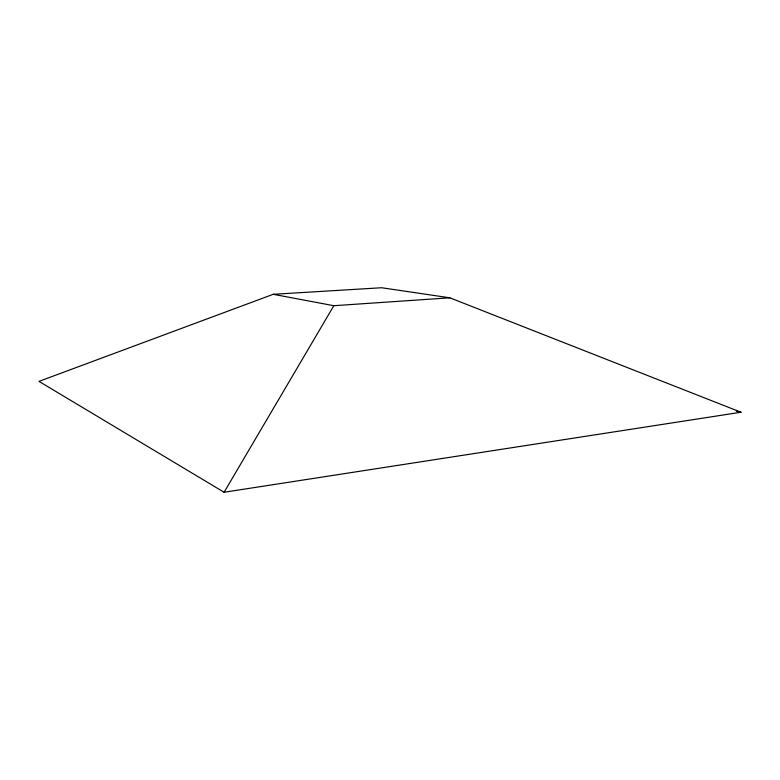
<?xml version="1.0" encoding="UTF-8"?>
<svg xmlns="http://www.w3.org/2000/svg" width="780" height="780" viewBox="0 0 780 780"><rect width="100%" height="100%" fill="white"/><g stroke="black" fill="none" stroke-linecap="round" stroke-linejoin="round"><path stroke-width="1.17" d="M224.094 492.258L333.83 305.711L449.826 297.804L741 412.24L224.094 492.258L39 381.381L273.215 294.304L381.625 287.742L449.826 297.804M273.215 294.304L333.83 305.711M736.291 411.216L741 412.24"/></g></svg>
